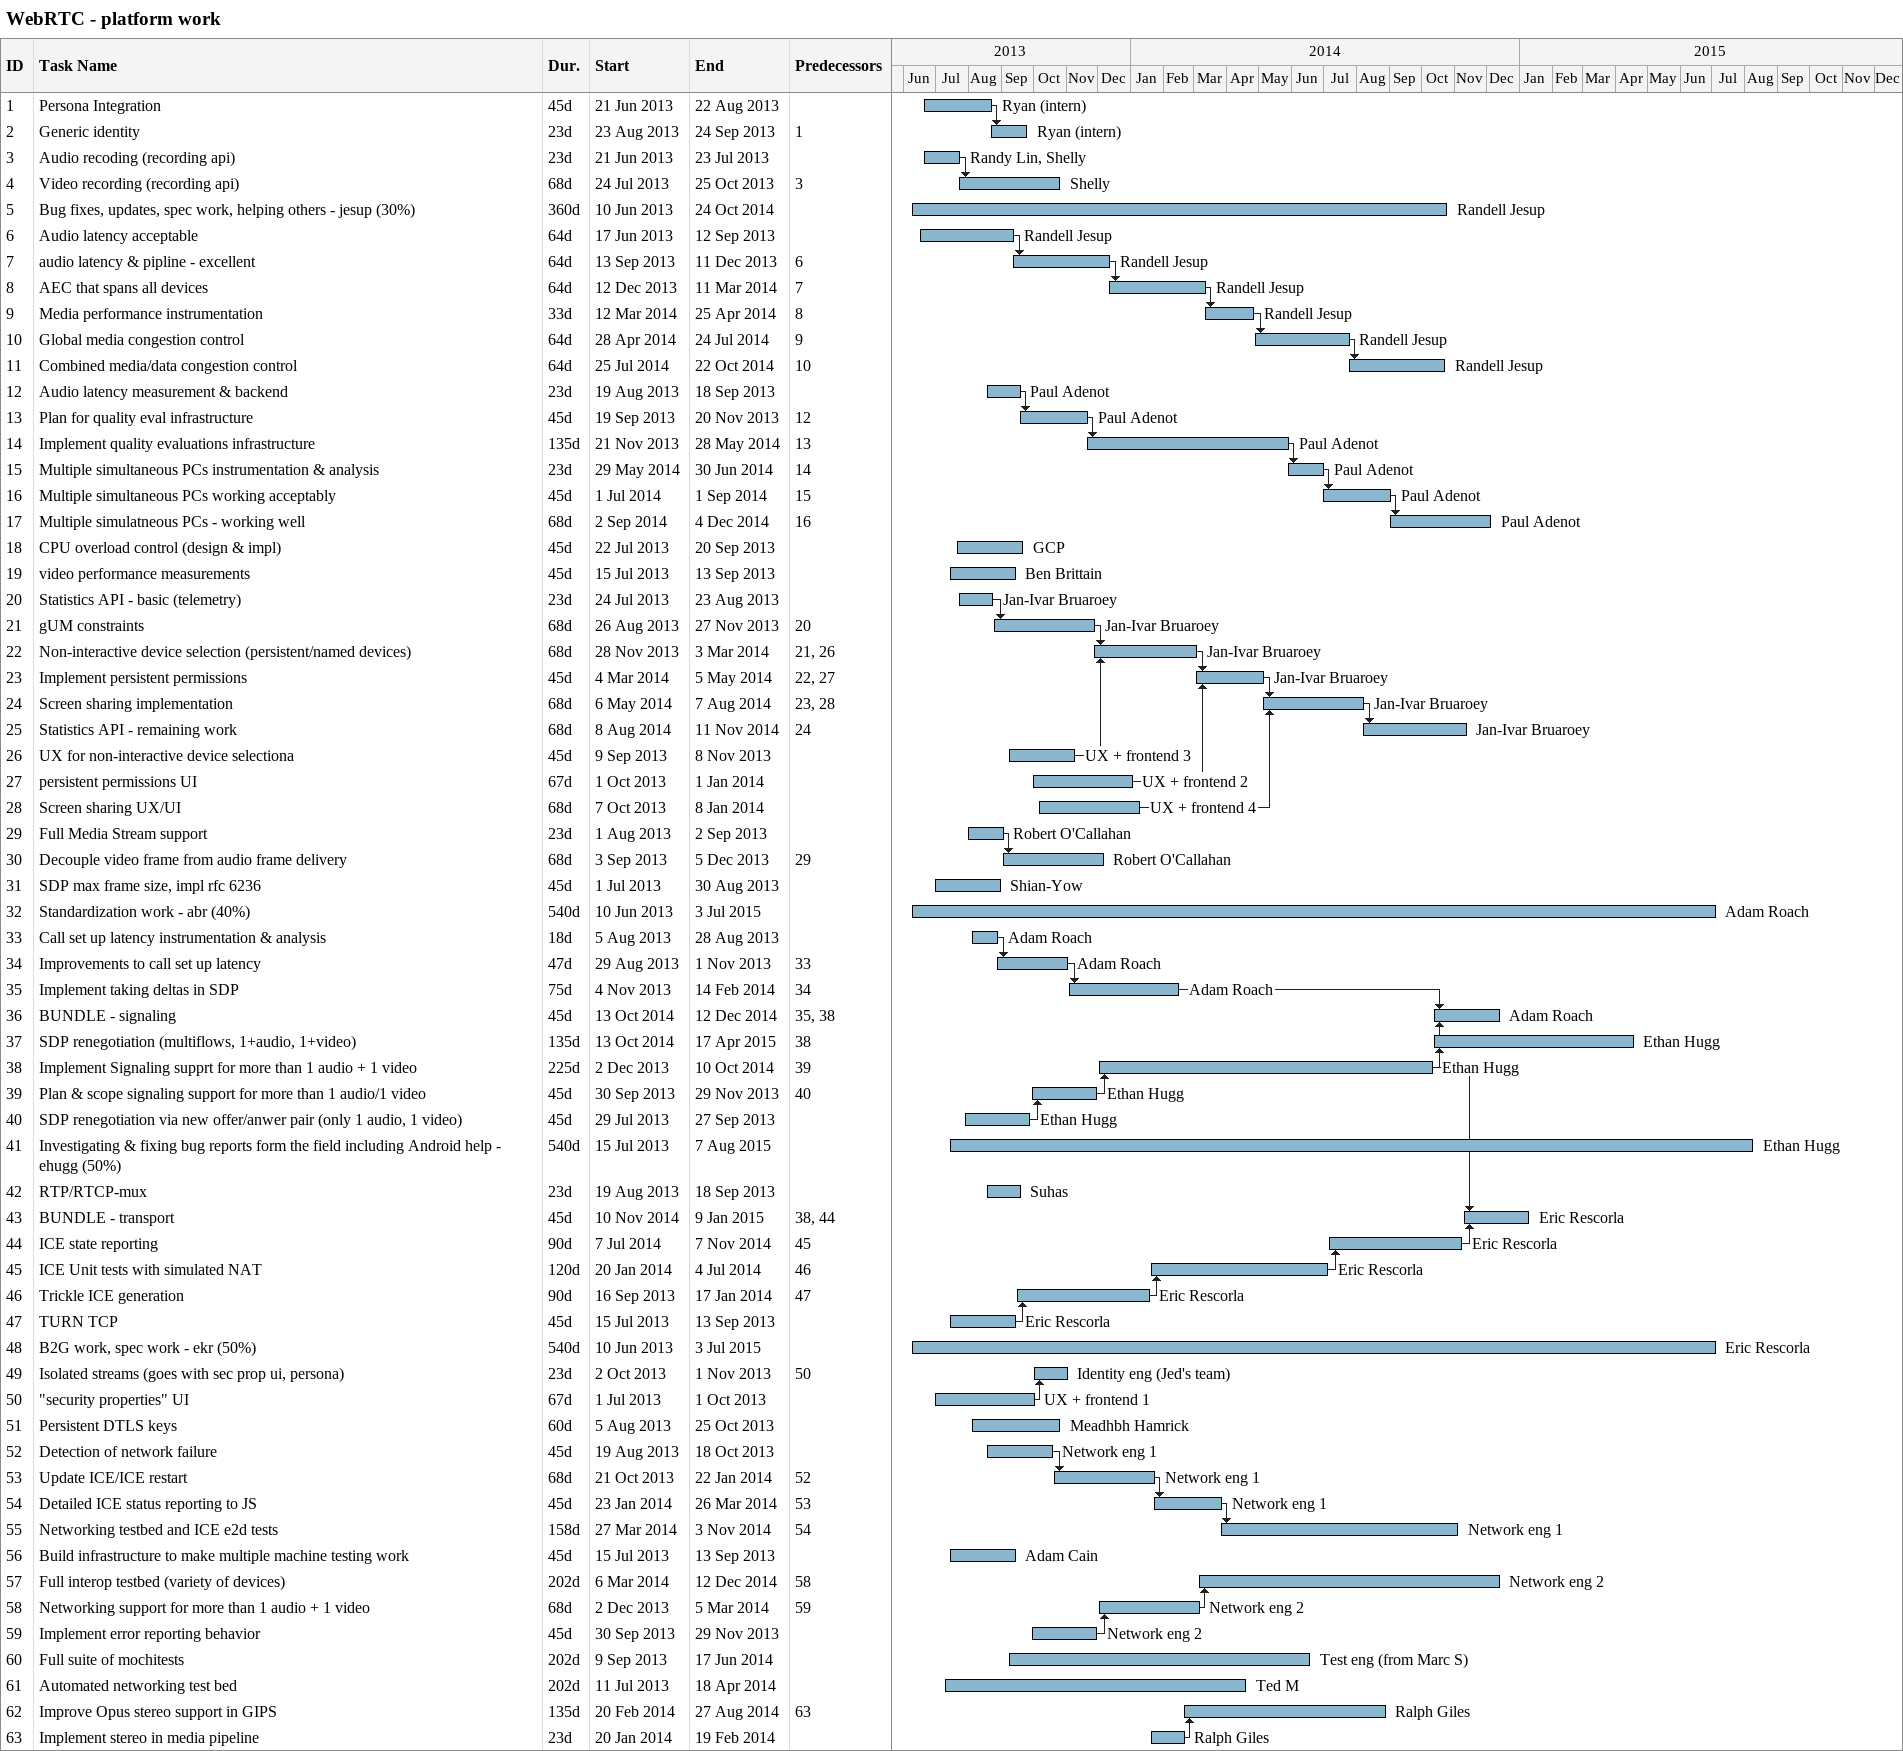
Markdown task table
WebRTC - platform work

| ID | Task | Duration | Start | Finish | Predecessors | Resources |
|---|---|---|---|---|---|---|
| 1 | Persona Integration | 45d | 2013-06-21 | 2013-08-22 |  | Ryan (intern) |
| 2 | Generic identity | 23d | 2013-08-23 | 2013-09-24 | 1 | Ryan (intern) |
| 3 | Audio recoding (recording api) | 23d | 2013-06-21 | 2013-07-23 |  | Randy Lin, Shelly |
| 4 | Video recording (recording api) | 68d | 2013-07-24 | 2013-10-25 | 3 | Shelly |
| 5 | Bug fixes, updates, spec work, helping others - jesup (30%) | 360d | 2013-06-10 | 2014-10-24 |  | Randell Jesup |
| 6 | Audio latency acceptable | 64d | 2013-06-17 | 2013-09-12 |  | Randell Jesup |
| 7 | audio latency & pipline - excellent | 64d | 2013-09-13 | 2013-12-11 | 6 | Randell Jesup |
| 8 | AEC that spans all devices | 64d | 2013-12-12 | 2014-03-11 | 7 | Randell Jesup |
| 9 | Media performance instrumentation | 33d | 2014-03-12 | 2014-04-25 | 8 | Randell Jesup |
| 10 | Global media congestion control | 64d | 2014-04-28 | 2014-07-24 | 9 | Randell Jesup |
| 11 | Combined media/data congestion control | 64d | 2014-07-25 | 2014-10-22 | 10 | Randell Jesup |
| 12 | Audio latency measurement & backend | 23d | 2013-08-19 | 2013-09-18 |  | Paul Adenot |
| 13 | Plan for quality eval infrastructure | 45d | 2013-09-19 | 2013-11-20 | 12 | Paul Adenot |
| 14 | Implement quality evaluations infrastructure | 135d | 2013-11-21 | 2014-05-28 | 13 | Paul Adenot |
| 15 | Multiple simultaneous PCs instrumentation & analysis | 23d | 2014-05-29 | 2014-06-30 | 14 | Paul Adenot |
| 16 | Multiple simultaneous PCs working acceptably | 45d | 2014-07-01 | 2014-09-01 | 15 | Paul Adenot |
| 17 | Multiple simulatneous PCs - working well | 68d | 2014-09-02 | 2014-12-04 | 16 | Paul Adenot |
| 18 | CPU overload control (design & impl) | 45d | 2013-07-22 | 2013-09-20 |  | GCP |
| 19 | video performance measurements | 45d | 2013-07-15 | 2013-09-13 |  | Ben Brittain |
| 20 | Statistics API - basic (telemetry) | 23d | 2013-07-24 | 2013-08-23 |  | Jan-Ivar Bruaroey |
| 21 | gUM constraints | 68d | 2013-08-26 | 2013-11-27 | 20 | Jan-Ivar Bruaroey |
| 22 | Non-interactive device selection (persistent/named devices) | 68d | 2013-11-28 | 2014-03-03 | 21, 26 | Jan-Ivar Bruaroey |
| 23 | Implement persistent permissions | 45d | 2014-03-04 | 2014-05-05 | 22, 27 | Jan-Ivar Bruaroey |
| 24 | Screen sharing implementation | 68d | 2014-05-06 | 2014-08-07 | 23, 28 | Jan-Ivar Bruaroey |
| 25 | Statistics API - remaining work | 68d | 2014-08-08 | 2014-11-11 | 24 | Jan-Ivar Bruaroey |
| 26 | UX for non-interactive device selectiona | 45d | 2013-09-09 | 2013-11-08 |  | UX + frontend 3 |
| 27 | persistent permissions UI | 67d | 2013-10-01 | 2014-01-01 |  | UX + frontend 2 |
| 28 | Screen sharing UX/UI | 68d | 2013-10-07 | 2014-01-08 |  | UX + frontend 4 |
| 29 | Full Media Stream support | 23d | 2013-08-01 | 2013-09-02 |  | Robert O'Callahan |
| 30 | Decouple video frame from audio frame delivery | 68d | 2013-09-03 | 2013-12-05 | 29 | Robert O'Callahan |
| 31 | SDP max frame size, impl rfc 6236 | 45d | 2013-07-01 | 2013-08-30 |  | Shian-Yow |
| 32 | Standardization work - abr (40%) | 540d | 2013-06-10 | 2015-07-03 |  | Adam Roach |
| 33 | Call set up latency instrumentation & analysis | 18d | 2013-08-05 | 2013-08-28 |  | Adam Roach |
| 34 | Improvements to call set up latency | 47d | 2013-08-29 | 2013-11-01 | 33 | Adam Roach |
| 35 | Implement taking deltas in SDP | 75d | 2013-11-04 | 2014-02-14 | 34 | Adam Roach |
| 36 | BUNDLE - signaling | 45d | 2014-10-13 | 2014-12-12 | 35, 38 | Adam Roach |
| 37 | SDP renegotiation (multiflows, 1+audio, 1+video) | 135d | 2014-10-13 | 2015-04-17 | 38 | Ethan Hugg |
| 38 | Implement Signaling supprt for more than 1 audio + 1 video | 225d | 2013-12-02 | 2014-10-10 | 39 | Ethan Hugg |
| 39 | Plan & scope signaling support for more than 1 audio/1 video | 45d | 2013-09-30 | 2013-11-29 | 40 | Ethan Hugg |
| 40 | SDP renegotiation via new offer/anwer pair (only 1 audio, 1 video) | 45d | 2013-07-29 | 2013-09-27 |  | Ethan Hugg |
| 41 | Investigating & fixing bug reports form the field including Android help - ehugg (50%) | 540d | 2013-07-15 | 2015-08-07 |  | Ethan Hugg |
| 42 | RTP/RTCP-mux | 23d | 2013-08-19 | 2013-09-18 |  | Suhas |
| 43 | BUNDLE - transport | 45d | 2014-11-10 | 2015-01-09 | 38, 44 | Eric Rescorla |
| 44 | ICE state reporting | 90d | 2014-07-07 | 2014-11-07 | 45 | Eric Rescorla |
| 45 | ICE Unit tests with simulated NAT | 120d | 2014-01-20 | 2014-07-04 | 46 | Eric Rescorla |
| 46 | Trickle ICE generation | 90d | 2013-09-16 | 2014-01-17 | 47 | Eric Rescorla |
| 47 | TURN TCP | 45d | 2013-07-15 | 2013-09-13 |  | Eric Rescorla |
| 48 | B2G work, spec work - ekr (50%) | 540d | 2013-06-10 | 2015-07-03 |  | Eric Rescorla |
| 49 | Isolated streams (goes with sec prop ui, persona) | 23d | 2013-10-02 | 2013-11-01 | 50 | Identity eng (Jed's team) |
| 50 | "security properties" UI | 67d | 2013-07-01 | 2013-10-01 |  | UX + frontend 1 |
| 51 | Persistent DTLS keys | 60d | 2013-08-05 | 2013-10-25 |  | Meadhbh Hamrick |
| 52 | Detection of network failure | 45d | 2013-08-19 | 2013-10-18 |  | Network eng 1 |
| 53 | Update ICE/ICE restart | 68d | 2013-10-21 | 2014-01-22 | 52 | Network eng 1 |
| 54 | Detailed ICE status reporting to JS | 45d | 2014-01-23 | 2014-03-26 | 53 | Network eng 1 |
| 55 | Networking testbed and ICE e2d tests | 158d | 2014-03-27 | 2014-11-03 | 54 | Network eng 1 |
| 56 | Build infrastructure to make multiple machine testing work | 45d | 2013-07-15 | 2013-09-13 |  | Adam Cain |
| 57 | Full interop testbed (variety of devices) | 202d | 2014-03-06 | 2014-12-12 | 58 | Network eng 2 |
| 58 | Networking support for more than 1 audio + 1 video | 68d | 2013-12-02 | 2014-03-05 | 59 | Network eng 2 |
| 59 | Implement error reporting behavior | 45d | 2013-09-30 | 2013-11-29 |  | Network eng 2 |
| 60 | Full suite of mochitests | 202d | 2013-09-09 | 2014-06-17 |  | Test eng (from Marc S) |
| 61 | Automated networking test bed | 202d | 2013-07-11 | 2014-04-18 |  | Ted M |
| 62 | Improve Opus stereo support in GIPS | 135d | 2014-02-20 | 2014-08-27 | 63 | Ralph Giles |
| 63 | Implement stereo in media pipeline | 23d | 2014-01-20 | 2014-02-19 |  | Ralph Giles |
